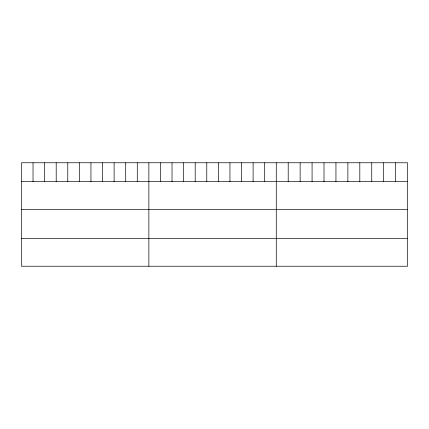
<?xml version="1.0" encoding="UTF-8"?>
<svg xmlns="http://www.w3.org/2000/svg" width="429" height="429" viewBox="0 0 429 429"><rect width="100%" height="100%" fill="white"/><g stroke="black" fill="none" stroke-linecap="round" stroke-linejoin="round"><path stroke-width="0.64" d="M407.55 181.681L407.55 266.237L21.45 266.237L21.45 162.763L407.55 162.763L407.55 181.681L21.45 181.681M21.45 209.583L407.55 209.583M21.45 238.336L407.55 238.336M395.618 162.763L395.618 181.681M383.682 162.763L383.682 181.681M371.75 162.763L371.75 181.681M359.813 162.763L359.813 181.681M347.881 162.763L347.881 181.681M335.945 162.763L335.945 181.681M324.013 162.763L324.013 181.681M312.076 162.763L312.076 181.681M300.144 162.763L300.144 181.681M288.208 162.763L288.208 181.681M276.276 162.763L276.276 266.237M264.693 162.763L264.693 181.681M253.11 162.763L253.11 181.681M241.527 162.763L241.527 181.681M229.944 162.763L229.944 181.681M218.361 162.763L218.361 181.681M206.778 162.763L206.778 181.681M195.195 162.763L195.195 181.681M183.612 162.763L183.612 181.681M172.029 162.763L172.029 181.681M160.446 162.763L160.446 181.681M148.863 162.763L148.863 266.237M137.28 162.763L137.28 181.681M125.697 162.763L125.697 181.681M114.114 162.763L114.114 181.681M102.531 162.763L102.531 181.681M90.948 162.763L90.948 181.681M79.365 162.763L79.365 181.681M67.782 162.763L67.782 181.681M56.199 162.763L56.199 181.681M44.616 162.763L44.616 181.681M33.033 162.763L33.033 181.681"/></g></svg>
